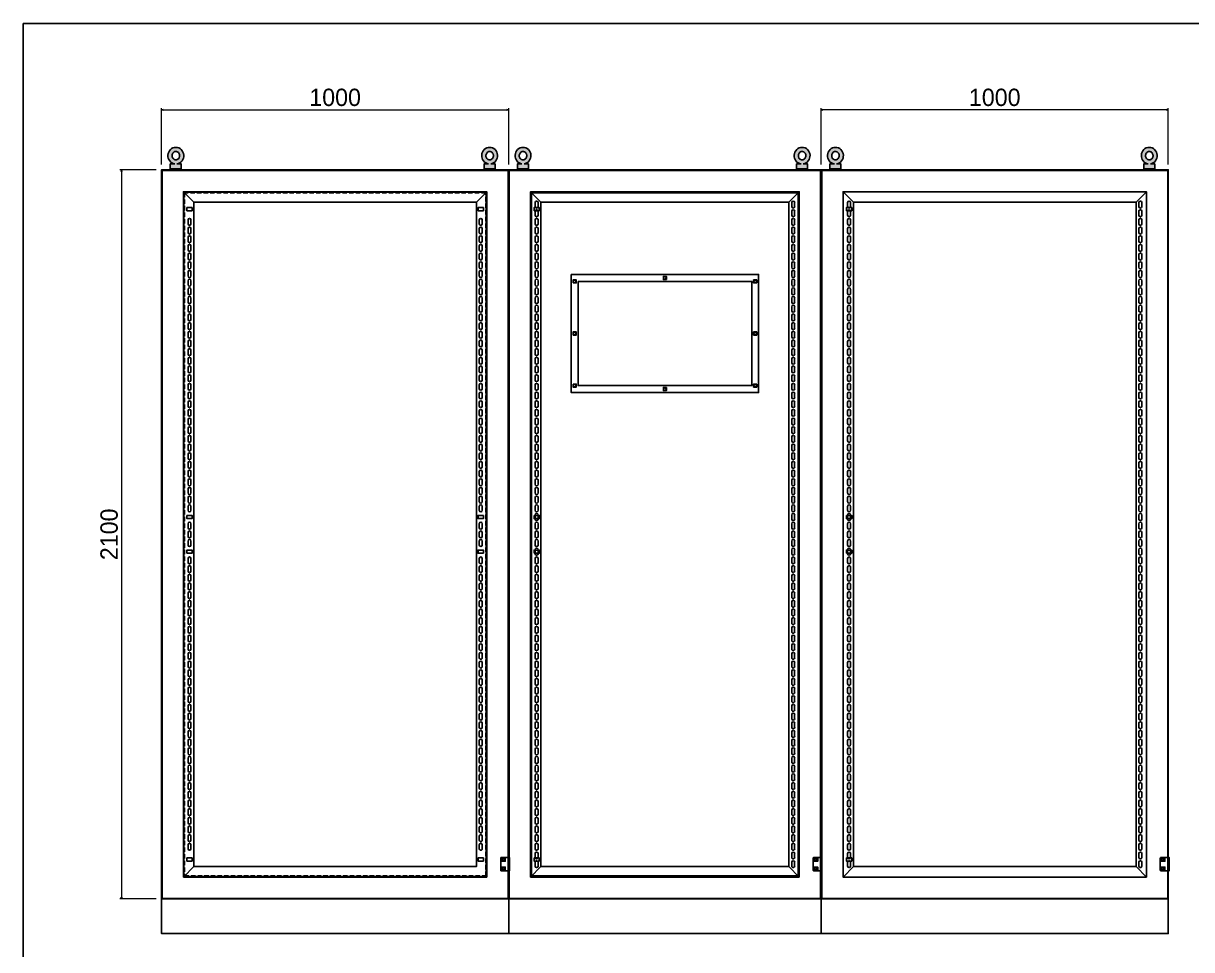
# Model space of a CAD drawing. Header units: millimetres. Extents: x 0 to 6523, y 0 to 4612.
# Drawn here: x 0 to 3365, y 1944 to 4612 of the extents above; entities that cross this region are included whole.
import ezdxf

# ---------------------------------------------------------------- set-up
doc = ezdxf.new("R2010")
doc.units = ezdxf.units.MM
doc.linetypes.add('HIDDENX2', pattern=[19.05, 12.7, -6.35])
for name, color, linetype in [('CNC', 7, 'Continuous'), ('DIM', 253, 'Continuous'), ('INSIDE', 6, 'Continuous')]:
    doc.layers.add(name, color=color, linetype=linetype)
doc.styles.add('Arial', font='arial.ttf')
doc.dimstyles.new('CNC', dxfattribs={"dimtxt": 50, "dimasz": 5, "dimexe": 5, "dimexo": 15, "dimgap": 10, "dimtad": 1, "dimdec": 0, "dimtxsty": 'Standard', "dimblk": 'OPEN30', "dimcen": 10, "dimclrd": 5, "dimclre": 5, "dimclrt": 3, "dimazin": 3, "dimtfac": 1, "dimtdec": 0, "dimtmove": 0, "dimatfit": 3, "dimldrblk": 'ARCHTICK', "dimlwd": 9, "dimlwe": 9})

# ---------------------------------------------------------------- blocks, each defined once
blk = doc.blocks.new('*D3')
at = {"color": 0, "linetype": 'ByBlock', "lineweight": -2}
for p, q in [((398, 4363), (403, 4364.3)), ((403, 4361.7), (398, 4363)), ((398, 4363), (403, 4363)), ((1393, 4364.3), (1398, 4363)), ((1398, 4363), (1393, 4361.7)), ((1398, 4363), (1393, 4363))]:
    blk.add_line(p, q, dxfattribs=at)
at = {"layer": 'Defpoints', "color": 0, "transparency": 16777216}
for p in [(1398, 4363), (398, 4190.1), (1398, 4190.1)]:
    blk.add_point(p, dxfattribs=at)
at = {"layer": 'DIM', "color": 5, "lineweight": 9, "transparency": 16777216}
for p, q in [((398, 4205.1), (398, 4368)), ((403, 4363), (1393, 4363)), ((1398, 4205.1), (1398, 4368))]:
    blk.add_line(p, q, dxfattribs=at)
at = {"layer": 'DIM', "color": 3, "transparency": 16777216, "insert": (898, 4398.5), "char_height": 50, "attachment_point": 5}
blk.add_mtext('1000', dxfattribs=at)
blk = doc.blocks.new('_ArchTick')
at = {"color": 0, "const_width": 0.15}
blk.add_lwpolyline([(-0.5, -0.5), (0.5, 0.5)], dxfattribs=at)
blk = doc.blocks.new('_Open30')
at = {"color": 0, "linetype": 'ByBlock', "lineweight": -2}
for p, q in [((-1, 0.27), (0, 0)), ((0, 0), (-1, -0.27)), ((0, 0), (-1, 0))]:
    blk.add_line(p, q, dxfattribs=at)
blk = doc.blocks.new('*D4')
at = {"color": 0, "linetype": 'ByBlock', "lineweight": -2}
for p, q in [((281.3, 4185.1), (282.7, 4190.1)), ((282.7, 4190.1), (284, 4185.1)), ((282.7, 4190.1), (282.7, 4185.1)), ((282.7, 2090.1), (281.3, 2095.1)), ((284, 2095.1), (282.7, 2090.1)), ((282.7, 2090.1), (282.7, 2095.1))]:
    blk.add_line(p, q, dxfattribs=at)
at = {"layer": 'Defpoints', "color": 0, "transparency": 16777216}
for p in [(398, 4190.1), (282.7, 2090.1), (398, 2090.1)]:
    blk.add_point(p, dxfattribs=at)
at = {"layer": 'DIM', "color": 5, "lineweight": 9, "transparency": 16777216}
for p, q in [((383, 4190.1), (277.7, 4190.1)), ((282.7, 4185.1), (282.7, 2095.1)), ((383, 2090.1), (277.7, 2090.1))]:
    blk.add_line(p, q, dxfattribs=at)
at = {"layer": 'DIM', "color": 3, "transparency": 16777216, "insert": (247.2, 3140.1), "char_height": 50, "attachment_point": 5, "rotation": 90}
blk.add_mtext('2100', dxfattribs=at)
blk = doc.blocks.new('*D5')
at = {"color": 0, "linetype": 'ByBlock', "lineweight": -2}
for p, q in [((398, 4363), (403, 4364.3)), ((403, 4361.7), (398, 4363)), ((398, 4363), (403, 4363)), ((1393, 4364.3), (1398, 4363)), ((1398, 4363), (1393, 4361.7)), ((1398, 4363), (1393, 4363))]:
    blk.add_line(p, q, dxfattribs=at)
at = {"layer": 'Defpoints', "color": 0, "transparency": 16777216}
for p in [(1398, 4363), (398, 4190.1), (1398, 4190.1)]:
    blk.add_point(p, dxfattribs=at)
at = {"layer": 'DIM', "color": 5, "lineweight": 9, "transparency": 16777216}
for p, q in [((398, 4205.1), (398, 4368)), ((403, 4363), (1393, 4363)), ((1398, 4205.1), (1398, 4368))]:
    blk.add_line(p, q, dxfattribs=at)
at = {"layer": 'DIM', "color": 3, "transparency": 16777216, "insert": (898, 4398.5), "char_height": 50, "attachment_point": 5}
blk.add_mtext('1000', dxfattribs=at)
blk = doc.blocks.new('*D6')
at = {"color": 0, "linetype": 'ByBlock', "lineweight": -2}
for p, q in [((2298, 4363), (2303, 4364.3)), ((2303, 4361.7), (2298, 4363)), ((2298, 4363), (2303, 4363)), ((3293, 4364.3), (3298, 4363)), ((3298, 4363), (3293, 4361.7)), ((3298, 4363), (3293, 4363))]:
    blk.add_line(p, q, dxfattribs=at)
at = {"layer": 'Defpoints', "color": 0, "transparency": 16777216}
for p in [(2298, 4363), (2298, 4190.1), (3298, 4190.1)]:
    blk.add_point(p, dxfattribs=at)
at = {"layer": 'DIM', "color": 5, "lineweight": 9, "transparency": 16777216}
for p, q in [((2298, 4205.1), (2298, 4368)), ((3293, 4363), (2303, 4363)), ((3298, 4205.1), (3298, 4368))]:
    blk.add_line(p, q, dxfattribs=at)
at = {"layer": 'DIM', "color": 3, "transparency": 16777216, "insert": (2798, 4398.5), "char_height": 50, "attachment_point": 5}
blk.add_mtext('1000', dxfattribs=at)
blk = doc.blocks.new('HL044-1')
at = {"color": 1}
blk.add_lwpolyline([(2, 0), (25, 0), (25, 39), (2, 39, 0.414214), (0, 37), (0, 2, 0.414214)], format="xyb", close=True, dxfattribs=at)
for centre in [(7, 32.5), (7, 6.5)]:
    blk.add_circle(centre, 3, dxfattribs=at)
blk = doc.blocks.new('ovan8.5x20')
at = {"layer": 'CNC', "color": 2, "lineweight": -3}
for p, q in [((5.7, 4.2), (-5.8, 4.2)), ((-5.8, -4.2), (5.7, -4.2))]:
    blk.add_line(p, q, dxfattribs=at)
for centre, start, end in [((-5.8, 0), 90, 270), ((5.7, 0), 270, 90)]:
    blk.add_arc(centre, 4.25, start, end, dxfattribs=at)
blk = doc.blocks.new('KHUNG CHUẨN')
at = {"color": 7}
blk.add_lwpolyline([(16919.2, -26555.2), (19889.2, -26555.2), (19889.2, -28655.2), (16919.2, -28655.2)], close=True, dxfattribs=at)
at = {"color": 3, "style": 'Arial'}
for tag, p in [('#01', (17055.6, -28580.1)), ('#02', (17431.4, -28580.1)), ('#03', (18030.6, -28580.1)), ('#08', (18751.7, -28580.1)), ('#10', (19064.8, -28580.1)), ('#11', (19060.3, -28625.7)), ('#04', (17024.8, -28634.6)), ('#05', (17308.5, -28633)), ('#06', (17632.7, -28633.7)), ('#07', (18002, -28634.7)), ('#09', (18753.8, -28632.6)), ('#12', (19806.5, -28628.9))]:
    blk.add_attdef(tag, p, '', height=20, dxfattribs=at)

msp = doc.modelspace()

# ---------------------------------------------------------------- hatches: boundary and pattern name
at = {"layer": 'INSIDE', "linetype": 'Continuous'}
h = msp.add_hatch(color=8, dxfattribs=at)
edge = h.paths.add_edge_path()
edge.add_ellipse((439.2, 4230.8), major_axis=(0, 24), ratio=0.9525, start_angle=187.6102, end_angle=172.3898)
edge.add_line((436, 4207), (423.2, 4207))
edge.add_line((423.2, 4207), (423.2, 4192.7))
edge.add_line((423.2, 4192.7), (455, 4192.7))
edge.add_line((455, 4192.7), (455, 4207))
edge.add_line((455, 4207), (442.3, 4207))
edge = h.paths.add_edge_path(flags=16)
edge.add_spline(control_points=[(439.2, 4242.7), (438.4, 4242.7), (437.5, 4242.6), (435.4, 4242), (434.2, 4241.4), (432.1, 4239.8), (431.3, 4239), (429.9, 4237), (429.3, 4235.8), (428.6, 4233.4), (428.4, 4232.1), (428.4, 4229.5), (428.6, 4228.2), (429.3, 4226), (429.7, 4225), (430.7, 4223.3), (431.4, 4222.5), (432.7, 4221.2), (433.5, 4220.6), (435.1, 4219.7), (436, 4219.4), (438.5, 4218.7), (440.3, 4218.8), (443, 4219.6), (444, 4220), (445.8, 4221.3), (446.6, 4222.1), (448.1, 4224), (448.7, 4225), (449.5, 4227.3), (449.8, 4228.6), (450, 4230.8), (449.9, 4231.9), (449.6, 4233.9), (449.3, 4234.8), (448.6, 4236.7), (448.1, 4237.5), (446.9, 4239.2), (446.1, 4240), (444.4, 4241.3), (443.5, 4241.7), (441.6, 4242.4), (440.6, 4242.6), (439.5, 4242.7), (439.3, 4242.7), (439.2, 4242.7)], knot_values=[0, 0, 0, 0, 0.241737, 0.241737, 0.634187, 0.634187, 0.9452, 0.9452, 1.256214, 1.256214, 1.567227, 1.567227, 1.878241, 1.878241, 2.135711, 2.135711, 2.39318, 2.39318, 2.65065, 2.65065, 2.908119, 2.908119, 3.423059, 3.423059, 3.726384, 3.726384, 4.029709, 4.029709, 4.333035, 4.333035, 4.63636, 4.63636, 4.881675, 4.881675, 5.12699, 5.12699, 5.372305, 5.372305, 5.660255, 5.660255, 5.948206, 5.948206, 6.236157, 6.236157, 6.283185, 6.283185, 6.283185, 6.283185], degree=3, periodic=0)
h = msp.add_hatch(color=8, dxfattribs=at)
edge = h.paths.add_edge_path()
edge.add_ellipse((1343.1, 4230.8), major_axis=(0, 24), ratio=0.9525, start_angle=187.6102, end_angle=172.3898)
edge.add_line((1340, 4207), (1327.2, 4207))
edge.add_line((1327.2, 4207), (1327.2, 4192.7))
edge.add_line((1327.2, 4192.7), (1359, 4192.7))
edge.add_line((1359, 4192.7), (1359, 4207))
edge.add_line((1359, 4207), (1346.3, 4207))
edge = h.paths.add_edge_path(flags=16)
edge.add_spline(control_points=[(1343.1, 4242.7), (1342.3, 4242.7), (1341.5, 4242.6), (1339.4, 4242), (1338.1, 4241.4), (1336.1, 4239.8), (1335.3, 4239), (1333.9, 4237), (1333.3, 4235.8), (1332.6, 4233.4), (1332.4, 4232.1), (1332.4, 4229.5), (1332.6, 4228.2), (1333.2, 4226), (1333.7, 4225), (1334.7, 4223.3), (1335.3, 4222.5), (1336.7, 4221.2), (1337.5, 4220.6), (1339.1, 4219.7), (1339.9, 4219.4), (1342.5, 4218.7), (1344.3, 4218.8), (1347, 4219.6), (1348, 4220), (1349.8, 4221.3), (1350.6, 4222.1), (1352.1, 4224), (1352.7, 4225), (1353.5, 4227.3), (1353.8, 4228.6), (1354, 4230.8), (1353.9, 4231.9), (1353.6, 4233.9), (1353.3, 4234.8), (1352.5, 4236.7), (1352.1, 4237.5), (1350.8, 4239.2), (1350.1, 4240), (1348.4, 4241.3), (1347.5, 4241.7), (1345.6, 4242.4), (1344.6, 4242.6), (1343.5, 4242.7), (1343.3, 4242.7), (1343.1, 4242.7)], knot_values=[0, 0, 0, 0, 0.241737, 0.241737, 0.634187, 0.634187, 0.9452, 0.9452, 1.256214, 1.256214, 1.567227, 1.567227, 1.878241, 1.878241, 2.135711, 2.135711, 2.39318, 2.39318, 2.65065, 2.65065, 2.908119, 2.908119, 3.423059, 3.423059, 3.726384, 3.726384, 4.029709, 4.029709, 4.333035, 4.333035, 4.63636, 4.63636, 4.881675, 4.881675, 5.12699, 5.12699, 5.372305, 5.372305, 5.660255, 5.660255, 5.948206, 5.948206, 6.236157, 6.236157, 6.283185, 6.283185, 6.283185, 6.283185], degree=3, periodic=0)
h = msp.add_hatch(color=8, dxfattribs=at)
edge = h.paths.add_edge_path()
edge.add_ellipse((1439.2, 4230.8), major_axis=(0, 24), ratio=0.9525, start_angle=187.6102, end_angle=172.3898)
edge.add_line((1436, 4207), (1423.2, 4207))
edge.add_line((1423.2, 4207), (1423.2, 4192.7))
edge.add_line((1423.2, 4192.7), (1455, 4192.7))
edge.add_line((1455, 4192.7), (1455, 4207))
edge.add_line((1455, 4207), (1442.3, 4207))
edge = h.paths.add_edge_path(flags=16)
edge.add_spline(control_points=[(1439.2, 4242.7), (1438.4, 4242.7), (1437.5, 4242.6), (1435.4, 4242), (1434.2, 4241.4), (1432.1, 4239.8), (1431.3, 4239), (1429.9, 4237), (1429.3, 4235.8), (1428.6, 4233.4), (1428.4, 4232.1), (1428.4, 4229.5), (1428.6, 4228.2), (1429.3, 4226), (1429.7, 4225), (1430.7, 4223.3), (1431.4, 4222.5), (1432.7, 4221.2), (1433.5, 4220.6), (1435.1, 4219.7), (1436, 4219.4), (1438.5, 4218.7), (1440.3, 4218.8), (1443, 4219.6), (1444, 4220), (1445.8, 4221.3), (1446.6, 4222.1), (1448.1, 4224), (1448.7, 4225), (1449.5, 4227.3), (1449.8, 4228.6), (1450, 4230.8), (1449.9, 4231.9), (1449.6, 4233.9), (1449.3, 4234.8), (1448.6, 4236.7), (1448.1, 4237.5), (1446.9, 4239.2), (1446.1, 4240), (1444.4, 4241.3), (1443.5, 4241.7), (1441.6, 4242.4), (1440.6, 4242.6), (1439.5, 4242.7), (1439.3, 4242.7), (1439.2, 4242.7)], knot_values=[0, 0, 0, 0, 0.241737, 0.241737, 0.634187, 0.634187, 0.9452, 0.9452, 1.256214, 1.256214, 1.567227, 1.567227, 1.878241, 1.878241, 2.135711, 2.135711, 2.39318, 2.39318, 2.65065, 2.65065, 2.908119, 2.908119, 3.423059, 3.423059, 3.726384, 3.726384, 4.029709, 4.029709, 4.333035, 4.333035, 4.63636, 4.63636, 4.881675, 4.881675, 5.12699, 5.12699, 5.372305, 5.372305, 5.660255, 5.660255, 5.948206, 5.948206, 6.236157, 6.236157, 6.283185, 6.283185, 6.283185, 6.283185], degree=3, periodic=0)
h = msp.add_hatch(color=8, dxfattribs=at)
edge = h.paths.add_edge_path()
edge.add_ellipse((2243.1, 4230.8), major_axis=(0, 24), ratio=0.9525, start_angle=187.6102, end_angle=172.3898)
edge.add_line((2240, 4207), (2227.2, 4207))
edge.add_line((2227.2, 4207), (2227.2, 4192.7))
edge.add_line((2227.2, 4192.7), (2259, 4192.7))
edge.add_line((2259, 4192.7), (2259, 4207))
edge.add_line((2259, 4207), (2246.3, 4207))
edge = h.paths.add_edge_path(flags=16)
edge.add_spline(control_points=[(2243.1, 4242.7), (2242.3, 4242.7), (2241.5, 4242.6), (2239.4, 4242), (2238.1, 4241.4), (2236.1, 4239.8), (2235.3, 4239), (2233.9, 4237), (2233.3, 4235.8), (2232.6, 4233.4), (2232.4, 4232.1), (2232.4, 4229.5), (2232.6, 4228.2), (2233.2, 4226), (2233.7, 4225), (2234.7, 4223.3), (2235.3, 4222.5), (2236.7, 4221.2), (2237.5, 4220.6), (2239.1, 4219.7), (2239.9, 4219.4), (2242.5, 4218.7), (2244.3, 4218.8), (2247, 4219.6), (2248, 4220), (2249.8, 4221.3), (2250.6, 4222.1), (2252.1, 4224), (2252.7, 4225), (2253.5, 4227.3), (2253.8, 4228.6), (2254, 4230.8), (2253.9, 4231.9), (2253.6, 4233.9), (2253.3, 4234.8), (2252.5, 4236.7), (2252.1, 4237.5), (2250.8, 4239.2), (2250.1, 4240), (2248.4, 4241.3), (2247.5, 4241.7), (2245.6, 4242.4), (2244.6, 4242.6), (2243.5, 4242.7), (2243.3, 4242.7), (2243.1, 4242.7)], knot_values=[0, 0, 0, 0, 0.241737, 0.241737, 0.634187, 0.634187, 0.9452, 0.9452, 1.256214, 1.256214, 1.567227, 1.567227, 1.878241, 1.878241, 2.135711, 2.135711, 2.39318, 2.39318, 2.65065, 2.65065, 2.908119, 2.908119, 3.423059, 3.423059, 3.726384, 3.726384, 4.029709, 4.029709, 4.333035, 4.333035, 4.63636, 4.63636, 4.881675, 4.881675, 5.12699, 5.12699, 5.372305, 5.372305, 5.660255, 5.660255, 5.948206, 5.948206, 6.236157, 6.236157, 6.283185, 6.283185, 6.283185, 6.283185], degree=3, periodic=0)
h = msp.add_hatch(color=8, dxfattribs=at)
edge = h.paths.add_edge_path()
edge.add_ellipse((2339.2, 4230.8), major_axis=(0, 24), ratio=0.9525, start_angle=187.6102, end_angle=172.3898)
edge.add_line((2336, 4207), (2323.2, 4207))
edge.add_line((2323.2, 4207), (2323.2, 4192.7))
edge.add_line((2323.2, 4192.7), (2355, 4192.7))
edge.add_line((2355, 4192.7), (2355, 4207))
edge.add_line((2355, 4207), (2342.3, 4207))
edge = h.paths.add_edge_path(flags=16)
edge.add_spline(control_points=[(2339.2, 4242.7), (2338.4, 4242.7), (2337.5, 4242.6), (2335.4, 4242), (2334.2, 4241.4), (2332.1, 4239.8), (2331.3, 4239), (2329.9, 4237), (2329.3, 4235.8), (2328.6, 4233.4), (2328.4, 4232.1), (2328.4, 4229.5), (2328.6, 4228.2), (2329.3, 4226), (2329.7, 4225), (2330.7, 4223.3), (2331.4, 4222.5), (2332.7, 4221.2), (2333.5, 4220.6), (2335.1, 4219.7), (2336, 4219.4), (2338.5, 4218.7), (2340.3, 4218.8), (2343, 4219.6), (2344, 4220), (2345.8, 4221.3), (2346.6, 4222.1), (2348.1, 4224), (2348.7, 4225), (2349.5, 4227.3), (2349.8, 4228.6), (2350, 4230.8), (2349.9, 4231.9), (2349.6, 4233.9), (2349.3, 4234.8), (2348.6, 4236.7), (2348.1, 4237.5), (2346.9, 4239.2), (2346.1, 4240), (2344.4, 4241.3), (2343.5, 4241.7), (2341.6, 4242.4), (2340.6, 4242.6), (2339.5, 4242.7), (2339.3, 4242.7), (2339.2, 4242.7)], knot_values=[0, 0, 0, 0, 0.241737, 0.241737, 0.634187, 0.634187, 0.9452, 0.9452, 1.256214, 1.256214, 1.567227, 1.567227, 1.878241, 1.878241, 2.135711, 2.135711, 2.39318, 2.39318, 2.65065, 2.65065, 2.908119, 2.908119, 3.423059, 3.423059, 3.726384, 3.726384, 4.029709, 4.029709, 4.333035, 4.333035, 4.63636, 4.63636, 4.881675, 4.881675, 5.12699, 5.12699, 5.372305, 5.372305, 5.660255, 5.660255, 5.948206, 5.948206, 6.236157, 6.236157, 6.283185, 6.283185, 6.283185, 6.283185], degree=3, periodic=0)
h = msp.add_hatch(color=8, dxfattribs=at)
edge = h.paths.add_edge_path()
edge.add_ellipse((3243.1, 4230.8), major_axis=(0, 24), ratio=0.9525, start_angle=187.6102, end_angle=172.3898)
edge.add_line((3240, 4207), (3227.2, 4207))
edge.add_line((3227.2, 4207), (3227.2, 4192.7))
edge.add_line((3227.2, 4192.7), (3259, 4192.7))
edge.add_line((3259, 4192.7), (3259, 4207))
edge.add_line((3259, 4207), (3246.3, 4207))
edge = h.paths.add_edge_path(flags=16)
edge.add_spline(control_points=[(3243.1, 4242.7), (3242.3, 4242.7), (3241.5, 4242.6), (3239.4, 4242), (3238.1, 4241.4), (3236.1, 4239.8), (3235.3, 4239), (3233.9, 4237), (3233.3, 4235.8), (3232.6, 4233.4), (3232.4, 4232.1), (3232.4, 4229.5), (3232.6, 4228.2), (3233.2, 4226), (3233.7, 4225), (3234.7, 4223.3), (3235.3, 4222.5), (3236.7, 4221.2), (3237.5, 4220.6), (3239.1, 4219.7), (3239.9, 4219.4), (3242.5, 4218.7), (3244.3, 4218.8), (3247, 4219.6), (3248, 4220), (3249.8, 4221.3), (3250.6, 4222.1), (3252.1, 4224), (3252.7, 4225), (3253.5, 4227.3), (3253.8, 4228.6), (3254, 4230.8), (3253.9, 4231.9), (3253.6, 4233.9), (3253.3, 4234.8), (3252.5, 4236.7), (3252.1, 4237.5), (3250.8, 4239.2), (3250.1, 4240), (3248.4, 4241.3), (3247.5, 4241.7), (3245.6, 4242.4), (3244.6, 4242.6), (3243.5, 4242.7), (3243.3, 4242.7), (3243.1, 4242.7)], knot_values=[0, 0, 0, 0, 0.241737, 0.241737, 0.634187, 0.634187, 0.9452, 0.9452, 1.256214, 1.256214, 1.567227, 1.567227, 1.878241, 1.878241, 2.135711, 2.135711, 2.39318, 2.39318, 2.65065, 2.65065, 2.908119, 2.908119, 3.423059, 3.423059, 3.726384, 3.726384, 4.029709, 4.029709, 4.333035, 4.333035, 4.63636, 4.63636, 4.881675, 4.881675, 5.12699, 5.12699, 5.372305, 5.372305, 5.660255, 5.660255, 5.948206, 5.948206, 6.236157, 6.236157, 6.283185, 6.283185, 6.283185, 6.283185], degree=3, periodic=0)

# ---------------------------------------------------------------- linework, layer by layer
at = {"ltscale": 3}
for p, q in [((461, 4127.1), (491, 4097.1)), ((1305, 4097.1), (1335, 4127.1)), ((1461, 4127.1), (1491, 4097.1)), ((2205, 4097.1), (2235, 4127.1)), ((2361, 4127.1), (2391, 4097.1)), ((3205, 4097.1), (3235, 4127.1)), ((491, 2183.1), (461, 2153.1)), ((1491, 2183.1), (1461, 2153.1)), ((2205, 2183.1), (2235, 2153.1)), ((2391, 2183.1), (2361, 2153.1)), ((3205, 2183.1), (3235, 2153.1))]:
    msp.add_line(p, q, dxfattribs=at)
at = {"color": 7}
for points in [[(398, 2090.1), (1398, 2090.1), (1398, 4190.1), (398, 4190.1)], [(399.5, 2091.6), (1396.5, 2091.6), (1396.5, 4188.6), (399.5, 4188.6)], [(2298, 2090.1), (1398, 2090.1), (1398, 4190.1), (2298, 4190.1)], [(2296.5, 2091.6), (1399.5, 2091.6), (1399.5, 4188.6), (2296.5, 4188.6)], [(3298, 2090.1), (2298, 2090.1), (2298, 4190.1), (3298, 4190.1)], [(3296.5, 2091.6), (2299.5, 2091.6), (2299.5, 4188.6), (3296.5, 4188.6)], [(461, 2153.1), (1335, 2153.1), (1335, 4127.1), (461, 4127.1)], [(462.5, 2154.6), (1333.5, 2154.6), (1333.5, 4125.6), (462.5, 4125.6)], [(2235, 2153.1), (1461, 2153.1), (1461, 4127.1), (2235, 4127.1)], [(2232, 2156.1), (1464, 2156.1), (1464, 4124.1), (2232, 4124.1)], [(3235, 2153.1), (2361, 2153.1), (2361, 4127.1), (3235, 4127.1)], [(491, 2183.1), (1305, 2183.1), (1305, 4097.1), (491, 4097.1)], [(2205, 2183.1), (1491, 2183.1), (1491, 4097.1), (2205, 4097.1)], [(3205, 2183.1), (2391, 2183.1), (2391, 4097.1), (3205, 4097.1)], [(398, 2090.1), (1398, 2090.1), (1398, 1990.1), (398, 1990.1)], [(2298, 2090.1), (1398, 2090.1), (1398, 1990.1), (2298, 1990.1)], [(3298, 2090.1), (2298, 2090.1), (2298, 1990.1), (3298, 1990.1)]]:
    msp.add_lwpolyline(points, close=True, dxfattribs=at)
at = {"color": 7, "linetype": 'HIDDENX2'}
msp.add_lwpolyline([(464, 2156.1), (1332, 2156.1), (1332, 4124.1), (464, 4124.1)], close=True, dxfattribs=at)
at = {"color": 2, "ltscale": 3}
for points in [[(471, 4072.1), (471, 4081.1), (486, 4081.1), (486, 4072.1)], [(1325, 4072.1), (1325, 4081.1), (1310, 4081.1), (1310, 4072.1)], [(1471, 4072.1), (1471, 4081.1), (1486, 4081.1), (1486, 4072.1)], [(2371, 4072.1), (2371, 4081.1), (2386, 4081.1), (2386, 4072.1)], [(1583.5, 3864.1), (1592.5, 3864.1), (1592.5, 3873.1), (1583.5, 3873.1)], [(1852.5, 3874.1), (1843.5, 3874.1), (1843.5, 3883.1), (1852.5, 3883.1)], [(2112.5, 3864.1), (2103.5, 3864.1), (2103.5, 3873.1), (2112.5, 3873.1)], [(1598, 3868.6), (2098, 3868.6), (2098, 3568.6), (1598, 3568.6)], [(1583.5, 3714.1), (1592.5, 3714.1), (1592.5, 3723.1), (1583.5, 3723.1)], [(2112.5, 3714.1), (2103.5, 3714.1), (2103.5, 3723.1), (2112.5, 3723.1)], [(1583.5, 3573.1), (1592.5, 3573.1), (1592.5, 3564.1), (1583.5, 3564.1)], [(2112.5, 3573.1), (2103.5, 3573.1), (2103.5, 3564.1), (2112.5, 3564.1)], [(1852.5, 3563.1), (1843.5, 3563.1), (1843.5, 3554.1), (1852.5, 3554.1)], [(471, 3194.6), (471, 3185.6), (486, 3185.6), (486, 3194.6)], [(1325, 3194.6), (1325, 3185.6), (1310, 3185.6), (1310, 3194.6)], [(1471, 3194.6), (1471, 3185.6), (1486, 3185.6), (1486, 3194.6)], [(2371, 3194.6), (2371, 3185.6), (2386, 3185.6), (2386, 3194.6)], [(471, 3085.6), (471, 3094.6), (486, 3094.6), (486, 3085.6)], [(1325, 3085.6), (1325, 3094.6), (1310, 3094.6), (1310, 3085.6)], [(1471, 3085.6), (1471, 3094.6), (1486, 3094.6), (1486, 3085.6)], [(2371, 3085.6), (2371, 3094.6), (2386, 3094.6), (2386, 3085.6)], [(471, 2208.1), (471, 2199.1), (486, 2199.1), (486, 2208.1)], [(1325, 2208.1), (1325, 2199.1), (1310, 2199.1), (1310, 2208.1)], [(1471, 2208.1), (1471, 2199.1), (1486, 2199.1), (1486, 2208.1)], [(2371, 2208.1), (2371, 2199.1), (2386, 2199.1), (2386, 2208.1)]]:
    msp.add_lwpolyline(points, close=True, dxfattribs=at)
at = {"color": 7, "ltscale": 3}
msp.add_lwpolyline([(1578, 3888.6), (2118, 3888.6), (2118, 3548.6), (1578, 3548.6)], close=True, dxfattribs=at)
at = {"color": 2}
for points in [[(1376, 2207.6), (1388, 2207.6), (1388, 2198.6), (1376, 2198.6)], [(2276, 2207.6), (2288, 2207.6), (2288, 2198.6), (2276, 2198.6)], [(3276, 2207.6), (3288, 2207.6), (3288, 2198.6), (3276, 2198.6)], [(1376, 2181.6), (1388, 2181.6), (1388, 2172.6), (1376, 2172.6)], [(2276, 2181.6), (2288, 2181.6), (2288, 2172.6), (2276, 2172.6)], [(3276, 2181.6), (3288, 2181.6), (3288, 2172.6), (3276, 2172.6)]]:
    msp.add_lwpolyline(points, close=True, dxfattribs=at)
at = {"color": 2, "ltscale": 3}
for centre in [(1588, 3868.6), (1848, 3878.6), (2108, 3868.6), (1588, 3718.6), (2108, 3718.6), (1588, 3568.6), (2108, 3568.6), (1848, 3558.6)]:
    msp.add_circle(centre, 4, dxfattribs=at)
at = {"layer": 'INSIDE', "linetype": 'Continuous', "ltscale": 0.1}
for points in [[(436, 4207), (423.2, 4207), (423.2, 4192.7), (455, 4192.7), (455, 4207), (442.3, 4207)], [(1340, 4207), (1327.2, 4207), (1327.2, 4192.7), (1359, 4192.7), (1359, 4207), (1346.3, 4207)], [(1436, 4207), (1423.2, 4207), (1423.2, 4192.7), (1455, 4192.7), (1455, 4207), (1442.3, 4207)], [(2240, 4207), (2227.2, 4207), (2227.2, 4192.7), (2259, 4192.7), (2259, 4207), (2246.3, 4207)], [(2336, 4207), (2323.2, 4207), (2323.2, 4192.7), (2355, 4192.7), (2355, 4207), (2342.3, 4207)], [(3240, 4207), (3227.2, 4207), (3227.2, 4192.7), (3259, 4192.7), (3259, 4207), (3246.3, 4207)], [(436.5, 4192.7), (436.5, 4190.1), (441.7, 4190.1), (441.7, 4192.7)], [(1340.5, 4192.7), (1340.5, 4190.1), (1345.7, 4190.1), (1345.7, 4192.7)], [(1436.5, 4192.7), (1436.5, 4190.1), (1441.7, 4190.1), (1441.7, 4192.7)], [(2240.5, 4192.7), (2240.5, 4190.1), (2245.7, 4190.1), (2245.7, 4192.7)], [(2336.5, 4192.7), (2336.5, 4190.1), (2341.7, 4190.1), (2341.7, 4192.7)], [(3240.5, 4192.7), (3240.5, 4190.1), (3245.7, 4190.1), (3245.7, 4192.7)]]:
    msp.add_lwpolyline(points, dxfattribs=at)
at = {"layer": 'INSIDE', "linetype": 'Continuous', "ltscale": 100}
for centre in [(439.2, 4230.8), (1343.1, 4230.8), (1439.2, 4230.8), (2243.1, 4230.8), (2339.2, 4230.8), (3243.1, 4230.8)]:
    msp.add_ellipse(centre, major_axis=(0, 24), ratio=0.9525, start_param=3.280956, end_param=9.285415, dxfattribs=at)
for points in [[(439.2, 4242.7), (438.4, 4242.7), (437.5, 4242.6), (435.4, 4242), (434.2, 4241.4), (432.1, 4239.8), (431.3, 4239), (429.9, 4237), (429.3, 4235.8), (428.6, 4233.4), (428.4, 4232.1), (428.4, 4229.5), (428.6, 4228.2), (429.3, 4226), (429.7, 4225), (430.7, 4223.3), (431.4, 4222.5), (432.7, 4221.2), (433.5, 4220.6), (435.1, 4219.7), (436, 4219.4), (438.5, 4218.7), (440.3, 4218.8), (443, 4219.6), (444, 4220), (445.8, 4221.3), (446.6, 4222.1), (448.1, 4224), (448.7, 4225), (449.5, 4227.3), (449.8, 4228.6), (450, 4230.8), (449.9, 4231.9), (449.6, 4233.9), (449.3, 4234.8), (448.6, 4236.7), (448.1, 4237.5), (446.9, 4239.2), (446.1, 4240), (444.4, 4241.3), (443.5, 4241.7), (441.6, 4242.4), (440.6, 4242.6), (439.5, 4242.7), (439.3, 4242.7), (439.2, 4242.7)], [(1343.1, 4242.7), (1342.3, 4242.7), (1341.5, 4242.6), (1339.4, 4242), (1338.1, 4241.4), (1336.1, 4239.8), (1335.3, 4239), (1333.9, 4237), (1333.3, 4235.8), (1332.6, 4233.4), (1332.4, 4232.1), (1332.4, 4229.5), (1332.6, 4228.2), (1333.2, 4226), (1333.7, 4225), (1334.7, 4223.3), (1335.3, 4222.5), (1336.7, 4221.2), (1337.5, 4220.6), (1339.1, 4219.7), (1339.9, 4219.4), (1342.5, 4218.7), (1344.3, 4218.8), (1347, 4219.6), (1348, 4220), (1349.8, 4221.3), (1350.6, 4222.1), (1352.1, 4224), (1352.7, 4225), (1353.5, 4227.3), (1353.8, 4228.6), (1354, 4230.8), (1353.9, 4231.9), (1353.6, 4233.9), (1353.3, 4234.8), (1352.5, 4236.7), (1352.1, 4237.5), (1350.8, 4239.2), (1350.1, 4240), (1348.4, 4241.3), (1347.5, 4241.7), (1345.6, 4242.4), (1344.6, 4242.6), (1343.5, 4242.7), (1343.3, 4242.7), (1343.1, 4242.7)], [(1439.2, 4242.7), (1438.4, 4242.7), (1437.5, 4242.6), (1435.4, 4242), (1434.2, 4241.4), (1432.1, 4239.8), (1431.3, 4239), (1429.9, 4237), (1429.3, 4235.8), (1428.6, 4233.4), (1428.4, 4232.1), (1428.4, 4229.5), (1428.6, 4228.2), (1429.3, 4226), (1429.7, 4225), (1430.7, 4223.3), (1431.4, 4222.5), (1432.7, 4221.2), (1433.5, 4220.6), (1435.1, 4219.7), (1436, 4219.4), (1438.5, 4218.7), (1440.3, 4218.8), (1443, 4219.6), (1444, 4220), (1445.8, 4221.3), (1446.6, 4222.1), (1448.1, 4224), (1448.7, 4225), (1449.5, 4227.3), (1449.8, 4228.6), (1450, 4230.8), (1449.9, 4231.9), (1449.6, 4233.9), (1449.3, 4234.8), (1448.6, 4236.7), (1448.1, 4237.5), (1446.9, 4239.2), (1446.1, 4240), (1444.4, 4241.3), (1443.5, 4241.7), (1441.6, 4242.4), (1440.6, 4242.6), (1439.5, 4242.7), (1439.3, 4242.7), (1439.2, 4242.7)], [(2243.1, 4242.7), (2242.3, 4242.7), (2241.5, 4242.6), (2239.4, 4242), (2238.1, 4241.4), (2236.1, 4239.8), (2235.3, 4239), (2233.9, 4237), (2233.3, 4235.8), (2232.6, 4233.4), (2232.4, 4232.1), (2232.4, 4229.5), (2232.6, 4228.2), (2233.2, 4226), (2233.7, 4225), (2234.7, 4223.3), (2235.3, 4222.5), (2236.7, 4221.2), (2237.5, 4220.6), (2239.1, 4219.7), (2239.9, 4219.4), (2242.5, 4218.7), (2244.3, 4218.8), (2247, 4219.6), (2248, 4220), (2249.8, 4221.3), (2250.6, 4222.1), (2252.1, 4224), (2252.7, 4225), (2253.5, 4227.3), (2253.8, 4228.6), (2254, 4230.8), (2253.9, 4231.9), (2253.6, 4233.9), (2253.3, 4234.8), (2252.5, 4236.7), (2252.1, 4237.5), (2250.8, 4239.2), (2250.1, 4240), (2248.4, 4241.3), (2247.5, 4241.7), (2245.6, 4242.4), (2244.6, 4242.6), (2243.5, 4242.7), (2243.3, 4242.7), (2243.1, 4242.7)], [(2339.2, 4242.7), (2338.4, 4242.7), (2337.5, 4242.6), (2335.4, 4242), (2334.2, 4241.4), (2332.1, 4239.8), (2331.3, 4239), (2329.9, 4237), (2329.3, 4235.8), (2328.6, 4233.4), (2328.4, 4232.1), (2328.4, 4229.5), (2328.6, 4228.2), (2329.3, 4226), (2329.7, 4225), (2330.7, 4223.3), (2331.4, 4222.5), (2332.7, 4221.2), (2333.5, 4220.6), (2335.1, 4219.7), (2336, 4219.4), (2338.5, 4218.7), (2340.3, 4218.8), (2343, 4219.6), (2344, 4220), (2345.8, 4221.3), (2346.6, 4222.1), (2348.1, 4224), (2348.7, 4225), (2349.5, 4227.3), (2349.8, 4228.6), (2350, 4230.8), (2349.9, 4231.9), (2349.6, 4233.9), (2349.3, 4234.8), (2348.6, 4236.7), (2348.1, 4237.5), (2346.9, 4239.2), (2346.1, 4240), (2344.4, 4241.3), (2343.5, 4241.7), (2341.6, 4242.4), (2340.6, 4242.6), (2339.5, 4242.7), (2339.3, 4242.7), (2339.2, 4242.7)], [(3243.1, 4242.7), (3242.3, 4242.7), (3241.5, 4242.6), (3239.4, 4242), (3238.1, 4241.4), (3236.1, 4239.8), (3235.3, 4239), (3233.9, 4237), (3233.3, 4235.8), (3232.6, 4233.4), (3232.4, 4232.1), (3232.4, 4229.5), (3232.6, 4228.2), (3233.2, 4226), (3233.7, 4225), (3234.7, 4223.3), (3235.3, 4222.5), (3236.7, 4221.2), (3237.5, 4220.6), (3239.1, 4219.7), (3239.9, 4219.4), (3242.5, 4218.7), (3244.3, 4218.8), (3247, 4219.6), (3248, 4220), (3249.8, 4221.3), (3250.6, 4222.1), (3252.1, 4224), (3252.7, 4225), (3253.5, 4227.3), (3253.8, 4228.6), (3254, 4230.8), (3253.9, 4231.9), (3253.6, 4233.9), (3253.3, 4234.8), (3252.5, 4236.7), (3252.1, 4237.5), (3250.8, 4239.2), (3250.1, 4240), (3248.4, 4241.3), (3247.5, 4241.7), (3245.6, 4242.4), (3244.6, 4242.6), (3243.5, 4242.7), (3243.3, 4242.7), (3243.1, 4242.7)]]:
    msp.add_open_spline(points, degree=3, knots=[0, 0, 0, 0, 0.241737, 0.241737, 0.634187, 0.634187, 0.9452, 0.9452, 1.256214, 1.256214, 1.567227, 1.567227, 1.878241, 1.878241, 2.135711, 2.135711, 2.39318, 2.39318, 2.65065, 2.65065, 2.908119, 2.908119, 3.423059, 3.423059, 3.726384, 3.726384, 4.029709, 4.029709, 4.333035, 4.333035, 4.63636, 4.63636, 4.881675, 4.881675, 5.12699, 5.12699, 5.372305, 5.372305, 5.660255, 5.660255, 5.948206, 5.948206, 6.236157, 6.236157, 6.283185, 6.283185, 6.283185, 6.283185], dxfattribs=at)

# ---------------------------------------------------------------- block references
at = {"color": 3, "xscale": 2.196150000008856, "yscale": 2.196150000008856, "zscale": 2.196150000008856}
msp.add_blockref('KHUNG CHUẨN', (-37157.2, 62931), dxfattribs=at)
at = {"color": 7, "xscale": -1, "rotation": 180}
for p in [(1375, 2209.6), (2275, 2209.6), (3275, 2209.6)]:
    msp.add_blockref('HL044-1', p, dxfattribs=at)
at = {"layer": 'CNC', "lineweight": -3}
for p, rotation in [((1478.5, 4090.1), 90), ((1478.5, 4065.1), 90), ((2378.5, 4090.1), 90), ((2378.5, 4065.1), 90), ((478.5, 4040.1), 90), ((1478.5, 4040.1), 90), ((2378.5, 4040.1), 90), ((478.5, 4015.1), 90), ((1478.5, 4015.1), 90), ((2378.5, 4015.1), 90), ((478.5, 3990.1), 90), ((478.5, 3965.1), 90), ((1478.5, 3990.1), 90), ((1478.5, 3965.1), 90), ((2378.5, 3990.1), 90), ((2378.5, 3965.1), 90), ((478.5, 3940.1), 90), ((1478.5, 3940.1), 90), ((2378.5, 3940.1), 90), ((478.5, 3915.1), 90), ((1478.5, 3915.1), 90), ((2378.5, 3915.1), 90), ((478.5, 3890.1), 90), ((478.5, 3865.1), 90), ((1478.5, 3890.1), 90), ((1478.5, 3865.1), 90), ((2378.5, 3890.1), 90), ((2378.5, 3865.1), 90), ((478.5, 3840.1), 90), ((1478.5, 3840.1), 90), ((2378.5, 3840.1), 90), ((478.5, 3815.1), 90), ((1478.5, 3815.1), 90), ((2378.5, 3815.1), 90), ((478.5, 3790.1), 90), ((478.5, 3765.1), 90), ((1478.5, 3790.1), 90), ((1478.5, 3765.1), 90), ((2378.5, 3790.1), 90), ((2378.5, 3765.1), 90), ((478.5, 3740.1), 90), ((1478.5, 3740.1), 90), ((2378.5, 3740.1), 90), ((478.5, 3715.1), 90), ((1478.5, 3715.1), 90), ((2378.5, 3715.1), 90), ((478.5, 3690.1), 90), ((478.5, 3665.1), 90), ((1478.5, 3690.1), 90), ((1478.5, 3665.1), 90), ((2378.5, 3690.1), 90), ((2378.5, 3665.1), 90), ((478.5, 3640.1), 90), ((1478.5, 3640.1), 90), ((2378.5, 3640.1), 90), ((478.5, 3615.1), 90), ((1478.5, 3615.1), 90), ((2378.5, 3615.1), 90), ((478.5, 3590.1), 90), ((478.5, 3565.1), 90), ((1478.5, 3590.1), 90), ((1478.5, 3565.1), 90), ((2378.5, 3590.1), 90), ((2378.5, 3565.1), 90), ((478.5, 3540.1), 90), ((1478.5, 3540.1), 90), ((2378.5, 3540.1), 90), ((478.5, 3515.1), 90), ((478.5, 3490.1), 90), ((1478.5, 3515.1), 90), ((1478.5, 3490.1), 90), ((2378.5, 3515.1), 90), ((2378.5, 3490.1), 90), ((478.5, 3465.1), 90), ((1478.5, 3465.1), 90), ((2378.5, 3465.1), 90), ((478.5, 3440.1), 90), ((1478.5, 3440.1), 90), ((2378.5, 3440.1), 90), ((478.5, 3415.1), 90), ((478.5, 3390.1), 90), ((1478.5, 3415.1), 90), ((1478.5, 3390.1), 90), ((2378.5, 3415.1), 90), ((2378.5, 3390.1), 90), ((478.5, 3365.1), 90), ((1478.5, 3365.1), 90), ((2378.5, 3365.1), 90), ((478.5, 3340.1), 90), ((1478.5, 3340.1), 90), ((2378.5, 3340.1), 90), ((478.5, 3315.1), 90), ((478.5, 3290.1), 90), ((1478.5, 3315.1), 90), ((1478.5, 3290.1), 90), ((2378.5, 3315.1), 90), ((2378.5, 3290.1), 90), ((478.5, 3265.1), 90), ((1478.5, 3265.1), 90), ((2378.5, 3265.1), 90), ((478.5, 3240.1), 90), ((1478.5, 3240.1), 90), ((2378.5, 3240.1), 90), ((478.5, 3215.1), 90), ((1478.5, 3215.1), 90), ((1478.5, 3190.1), 90), ((2378.5, 3215.1), 90), ((2378.5, 3190.1), 90), ((478.5, 3165.1), 90), ((1478.5, 3165.1), 90), ((2378.5, 3165.1), 90), ((478.5, 3140.1), 90), ((1478.5, 3140.1), 90), ((2378.5, 3140.1), 90), ((1317.5, 3115.1), 270), ((2217.5, 3115.1), 270), ((2217.5, 3090.1), 270), ((3217.5, 3115.1), 270), ((3217.5, 3090.1), 270), ((1317.5, 3065.1), 270), ((2217.5, 3065.1), 270), ((3217.5, 3065.1), 270), ((1317.5, 3040.1), 270), ((2217.5, 3040.1), 270), ((3217.5, 3040.1), 270), ((1317.5, 3015.1), 270), ((1317.5, 2990.1), 270), ((2217.5, 3015.1), 270), ((2217.5, 2990.1), 270), ((3217.5, 3015.1), 270), ((3217.5, 2990.1), 270), ((1317.5, 2965.1), 270), ((2217.5, 2965.1), 270), ((3217.5, 2965.1), 270), ((1317.5, 2940.1), 270), ((2217.5, 2940.1), 270), ((3217.5, 2940.1), 270), ((1317.5, 2915.1), 270), ((1317.5, 2890.1), 270), ((2217.5, 2915.1), 270), ((2217.5, 2890.1), 270), ((3217.5, 2915.1), 270), ((3217.5, 2890.1), 270), ((1317.5, 2865.1), 270), ((2217.5, 2865.1), 270), ((3217.5, 2865.1), 270), ((1317.5, 2840.1), 270), ((2217.5, 2840.1), 270), ((3217.5, 2840.1), 270), ((1317.5, 2815.1), 270), ((1317.5, 2790.1), 270), ((2217.5, 2815.1), 270), ((2217.5, 2790.1), 270), ((3217.5, 2815.1), 270), ((3217.5, 2790.1), 270), ((1317.5, 2765.1), 270), ((2217.5, 2765.1), 270), ((3217.5, 2765.1), 270), ((1317.5, 2740.1), 270), ((2217.5, 2740.1), 270), ((3217.5, 2740.1), 270), ((1317.5, 2715.1), 270), ((1317.5, 2690.1), 270), ((2217.5, 2715.1), 270), ((2217.5, 2690.1), 270), ((3217.5, 2715.1), 270), ((3217.5, 2690.1), 270), ((1317.5, 2665.1), 270), ((2217.5, 2665.1), 270), ((3217.5, 2665.1), 270), ((1317.5, 2640.1), 270), ((1317.5, 2615.1), 270), ((2217.5, 2640.1), 270), ((2217.5, 2615.1), 270), ((3217.5, 2640.1), 270), ((3217.5, 2615.1), 270), ((1317.5, 2590.1), 270), ((2217.5, 2590.1), 270), ((3217.5, 2590.1), 270), ((1317.5, 2565.1), 270), ((2217.5, 2565.1), 270), ((3217.5, 2565.1), 270), ((1317.5, 2540.1), 270), ((1317.5, 2515.1), 270), ((2217.5, 2540.1), 270), ((2217.5, 2515.1), 270), ((3217.5, 2540.1), 270), ((3217.5, 2515.1), 270), ((1317.5, 2490.1), 270), ((2217.5, 2490.1), 270), ((3217.5, 2490.1), 270), ((1317.5, 2465.1), 270), ((2217.5, 2465.1), 270), ((3217.5, 2465.1), 270), ((1317.5, 2440.1), 270), ((1317.5, 2415.1), 270), ((2217.5, 2440.1), 270), ((2217.5, 2415.1), 270), ((3217.5, 2440.1), 270), ((3217.5, 2415.1), 270), ((1317.5, 2390.1), 270), ((2217.5, 2390.1), 270), ((3217.5, 2390.1), 270), ((1317.5, 2365.1), 270), ((2217.5, 2365.1), 270), ((3217.5, 2365.1), 270), ((1317.5, 2340.1), 270), ((1317.5, 2315.1), 270), ((2217.5, 2340.1), 270), ((2217.5, 2315.1), 270), ((3217.5, 2340.1), 270), ((3217.5, 2315.1), 270), ((1317.5, 2290.1), 270), ((2217.5, 2290.1), 270), ((3217.5, 2290.1), 270), ((1317.5, 2265.1), 270), ((2217.5, 2265.1), 270), ((3217.5, 2265.1), 270), ((1317.5, 2240.1), 270), ((2217.5, 2240.1), 270), ((2217.5, 2215.1), 270), ((3217.5, 2240.1), 270), ((3217.5, 2215.1), 270), ((2217.5, 2190.1), 270), ((3217.5, 2190.1), 270)]:
    msp.add_blockref('ovan8.5x20', p, dxfattribs=dict(at, rotation=rotation))
at = {"layer": 'CNC', "lineweight": -3, "xscale": -1}
for p, rotation in [((2217.5, 4090.1), 270), ((2217.5, 4065.1), 270), ((3217.5, 4090.1), 270), ((3217.5, 4065.1), 270), ((1317.5, 4040.1), 270), ((2217.5, 4040.1), 270), ((3217.5, 4040.1), 270), ((1317.5, 4015.1), 270), ((2217.5, 4015.1), 270), ((3217.5, 4015.1), 270), ((1317.5, 3990.1), 270), ((1317.5, 3965.1), 270), ((2217.5, 3990.1), 270), ((2217.5, 3965.1), 270), ((3217.5, 3990.1), 270), ((3217.5, 3965.1), 270), ((1317.5, 3940.1), 270), ((2217.5, 3940.1), 270), ((3217.5, 3940.1), 270), ((1317.5, 3915.1), 270), ((2217.5, 3915.1), 270), ((3217.5, 3915.1), 270), ((1317.5, 3890.1), 270), ((1317.5, 3865.1), 270), ((2217.5, 3890.1), 270), ((2217.5, 3865.1), 270), ((3217.5, 3890.1), 270), ((3217.5, 3865.1), 270), ((1317.5, 3840.1), 270), ((2217.5, 3840.1), 270), ((3217.5, 3840.1), 270), ((1317.5, 3815.1), 270), ((2217.5, 3815.1), 270), ((3217.5, 3815.1), 270), ((1317.5, 3790.1), 270), ((1317.5, 3765.1), 270), ((2217.5, 3790.1), 270), ((2217.5, 3765.1), 270), ((3217.5, 3790.1), 270), ((3217.5, 3765.1), 270), ((1317.5, 3740.1), 270), ((2217.5, 3740.1), 270), ((3217.5, 3740.1), 270), ((1317.5, 3715.1), 270), ((2217.5, 3715.1), 270), ((3217.5, 3715.1), 270), ((1317.5, 3690.1), 270), ((1317.5, 3665.1), 270), ((2217.5, 3690.1), 270), ((2217.5, 3665.1), 270), ((3217.5, 3690.1), 270), ((3217.5, 3665.1), 270), ((1317.5, 3640.1), 270), ((2217.5, 3640.1), 270), ((3217.5, 3640.1), 270), ((1317.5, 3615.1), 270), ((2217.5, 3615.1), 270), ((3217.5, 3615.1), 270), ((1317.5, 3590.1), 270), ((1317.5, 3565.1), 270), ((2217.5, 3590.1), 270), ((2217.5, 3565.1), 270), ((3217.5, 3590.1), 270), ((3217.5, 3565.1), 270), ((1317.5, 3540.1), 270), ((2217.5, 3540.1), 270), ((3217.5, 3540.1), 270), ((1317.5, 3515.1), 270), ((1317.5, 3490.1), 270), ((2217.5, 3515.1), 270), ((2217.5, 3490.1), 270), ((3217.5, 3515.1), 270), ((3217.5, 3490.1), 270), ((1317.5, 3465.1), 270), ((2217.5, 3465.1), 270), ((3217.5, 3465.1), 270), ((1317.5, 3440.1), 270), ((2217.5, 3440.1), 270), ((3217.5, 3440.1), 270), ((1317.5, 3415.1), 270), ((1317.5, 3390.1), 270), ((2217.5, 3415.1), 270), ((2217.5, 3390.1), 270), ((3217.5, 3415.1), 270), ((3217.5, 3390.1), 270), ((1317.5, 3365.1), 270), ((2217.5, 3365.1), 270), ((3217.5, 3365.1), 270), ((1317.5, 3340.1), 270), ((2217.5, 3340.1), 270), ((3217.5, 3340.1), 270), ((1317.5, 3315.1), 270), ((1317.5, 3290.1), 270), ((2217.5, 3315.1), 270), ((2217.5, 3290.1), 270), ((3217.5, 3315.1), 270), ((3217.5, 3290.1), 270), ((1317.5, 3265.1), 270), ((2217.5, 3265.1), 270), ((3217.5, 3265.1), 270), ((1317.5, 3240.1), 270), ((2217.5, 3240.1), 270), ((3217.5, 3240.1), 270), ((1317.5, 3215.1), 270), ((2217.5, 3215.1), 270), ((2217.5, 3190.1), 270), ((3217.5, 3215.1), 270), ((3217.5, 3190.1), 270), ((1317.5, 3165.1), 270), ((2217.5, 3165.1), 270), ((3217.5, 3165.1), 270), ((1317.5, 3140.1), 270), ((2217.5, 3140.1), 270), ((3217.5, 3140.1), 270), ((478.5, 3115.1), 90), ((1478.5, 3115.1), 90), ((1478.5, 3090.1), 90), ((2378.5, 3115.1), 90), ((2378.5, 3090.1), 90), ((478.5, 3065.1), 90), ((1478.5, 3065.1), 90), ((2378.5, 3065.1), 90), ((478.5, 3040.1), 90), ((1478.5, 3040.1), 90), ((2378.5, 3040.1), 90), ((478.5, 3015.1), 90), ((478.5, 2990.1), 90), ((1478.5, 3015.1), 90), ((1478.5, 2990.1), 90), ((2378.5, 3015.1), 90), ((2378.5, 2990.1), 90), ((478.5, 2965.1), 90), ((1478.5, 2965.1), 90), ((2378.5, 2965.1), 90), ((478.5, 2940.1), 90), ((1478.5, 2940.1), 90), ((2378.5, 2940.1), 90), ((478.5, 2915.1), 90), ((478.5, 2890.1), 90), ((1478.5, 2915.1), 90), ((1478.5, 2890.1), 90), ((2378.5, 2915.1), 90), ((2378.5, 2890.1), 90), ((478.5, 2865.1), 90), ((1478.5, 2865.1), 90), ((2378.5, 2865.1), 90), ((478.5, 2840.1), 90), ((1478.5, 2840.1), 90), ((2378.5, 2840.1), 90), ((478.5, 2815.1), 90), ((478.5, 2790.1), 90), ((1478.5, 2815.1), 90), ((1478.5, 2790.1), 90), ((2378.5, 2815.1), 90), ((2378.5, 2790.1), 90), ((478.5, 2765.1), 90), ((1478.5, 2765.1), 90), ((2378.5, 2765.1), 90), ((478.5, 2740.1), 90), ((1478.5, 2740.1), 90), ((2378.5, 2740.1), 90), ((478.5, 2715.1), 90), ((478.5, 2690.1), 90), ((1478.5, 2715.1), 90), ((1478.5, 2690.1), 90), ((2378.5, 2715.1), 90), ((2378.5, 2690.1), 90), ((478.5, 2665.1), 90), ((1478.5, 2665.1), 90), ((2378.5, 2665.1), 90), ((478.5, 2640.1), 90), ((478.5, 2615.1), 90), ((1478.5, 2640.1), 90), ((1478.5, 2615.1), 90), ((2378.5, 2640.1), 90), ((2378.5, 2615.1), 90), ((478.5, 2590.1), 90), ((1478.5, 2590.1), 90), ((2378.5, 2590.1), 90), ((478.5, 2565.1), 90), ((1478.5, 2565.1), 90), ((2378.5, 2565.1), 90), ((478.5, 2540.1), 90), ((478.5, 2515.1), 90), ((1478.5, 2540.1), 90), ((1478.5, 2515.1), 90), ((2378.5, 2540.1), 90), ((2378.5, 2515.1), 90), ((478.5, 2490.1), 90), ((1478.5, 2490.1), 90), ((2378.5, 2490.1), 90), ((478.5, 2465.1), 90), ((1478.5, 2465.1), 90), ((2378.5, 2465.1), 90), ((478.5, 2440.1), 90), ((478.5, 2415.1), 90), ((1478.5, 2440.1), 90), ((1478.5, 2415.1), 90), ((2378.5, 2440.1), 90), ((2378.5, 2415.1), 90), ((478.5, 2390.1), 90), ((1478.5, 2390.1), 90), ((2378.5, 2390.1), 90), ((478.5, 2365.1), 90), ((1478.5, 2365.1), 90), ((2378.5, 2365.1), 90), ((478.5, 2340.1), 90), ((478.5, 2315.1), 90), ((1478.5, 2340.1), 90), ((1478.5, 2315.1), 90), ((2378.5, 2340.1), 90), ((2378.5, 2315.1), 90), ((478.5, 2290.1), 90), ((1478.5, 2290.1), 90), ((2378.5, 2290.1), 90), ((478.5, 2265.1), 90), ((1478.5, 2265.1), 90), ((2378.5, 2265.1), 90), ((478.5, 2240.1), 90), ((1478.5, 2240.1), 90), ((1478.5, 2215.1), 90), ((2378.5, 2240.1), 90), ((2378.5, 2215.1), 90), ((1478.5, 2190.1), 90), ((2378.5, 2190.1), 90)]:
    msp.add_blockref('ovan8.5x20', p, dxfattribs=dict(at, rotation=rotation))

# ---------------------------------------------------------------- dimensions: what is measured, and where the dimension line sits
at = {"layer": 'DIM', "color": 7}
dim = msp.add_linear_dim(base=(1398, 4363), p1=(398, 4190.1), p2=(1398, 4190.1), dimstyle='CNC', dxfattribs=at)
dim.commit()
dim.dimension.update_dxf_attribs({"geometry": '*D3', "text_midpoint": (898, 4398.5)})
for base, p1, p2, angle, picture, middle in [((1398, 4363), (2298, 4190.1), (1398, 4190.1), 180, '*D5', (1848, 4398.5)), ((2298, 4363), (3298, 4190.1), (2298, 4190.1), 180, '*D6', (2798, 4398.5)), ((282.7, 2090.1), (398, 4190.1), (398, 2090.1), 90, '*D4', (247.2, 3140.1))]:
    dim = msp.add_linear_dim(base=base, p1=p1, p2=p2, angle=angle, dimstyle='CNC', dxfattribs=at)
    dim.commit()
    dim.dimension.update_dxf_attribs({"geometry": picture, "text_midpoint": middle})

doc.saveas('drawing.dxf')
